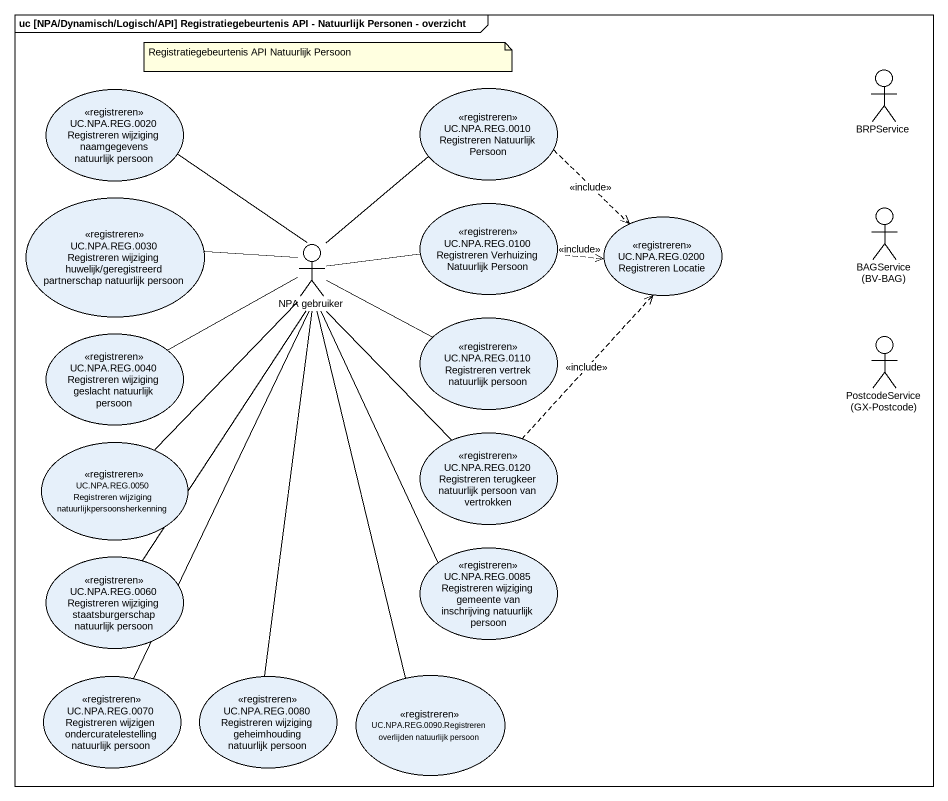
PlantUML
@startuml
mainframe uc [NPA/Dynamisch/Logisch/API] Registratiegebeurtenis API - Natuurlijk Personen - overzicht
actor BRPService
usecase "UC.NPA.REG.0020 Registreren wijziging naamgegevens natuurlijk persoon" as UC_NPA_REG_0020_Registreren <<registreren>>
usecase "UC.NPA.REG.0010 Registreren Natuurlijk Persoon" as UC_NPA_REG_0010_Registreren <<registreren>>
usecase "UC.NPA.REG.0030 Registreren wijziging huwelijk/geregistreerd partnerschap natuurlijk persoon" as UC_NPA_REG_0030_Registreren <<registreren>>
usecase "UC.NPA.REG.0100 Registreren Verhuizing Natuurlijk Persoon" as UC_NPA_REG_0100_Registreren <<registreren>>
actor "BAGService (BV-BAG)" as BAGService_BV_BAG
actor "NPA gebruiker" as NPA_gebruiker
usecase "UC.NPA.REG.0200 Registreren Locatie" as UC_NPA_REG_0200_Registreren <<registreren>>
usecase "UC.NPA.REG.0040 Registreren wijziging geslacht natuurlijk persoon" as UC_NPA_REG_0040_Registreren <<registreren>>
usecase "UC.NPA.REG.0110 Registreren vertrek natuurlijk persoon" as UC_NPA_REG_0110_Registreren <<registreren>>
actor "PostcodeService (GX-Postcode)" as PostcodeService_GX_Postcode
usecase "UC.NPA.REG.0050 Registreren wijziging natuurlijkpersoonsherkenning" as UC_NPA_REG_0050_Registreren <<registreren>>
usecase "UC.NPA.REG.0120 Registreren terugkeer natuurlijk persoon van vertrokken" as UC_NPA_REG_0120_Registreren <<registreren>>
usecase "UC.NPA.REG.0060 Registreren wijziging staatsburgerschap natuurlijk persoon" as UC_NPA_REG_0060_Registreren <<registreren>>
usecase "UC.NPA.REG.0085 Registreren wijziging gemeente van inschrijving natuurlijk persoon" as UC_NPA_REG_0085_Registreren <<registreren>>
usecase "UC.NPA.REG.0070 Registreren wijzigen ondercuratelestelling natuurlijk persoon" as UC_NPA_REG_0070_Registreren <<registreren>>
usecase "UC.NPA.REG.0080 Registreren wijziging geheimhouding natuurlijk persoon" as UC_NPA_REG_0080_Registreren <<registreren>>
usecase "UC.NPA.REG.0090.Registreren overlijden natuurlijk persoon" as UC_NPA_REG_0090_Registreren <<registreren>>
UC_NPA_REG_0010_Registreren ..> UC_NPA_REG_0200_Registreren : <<include>>
UC_NPA_REG_0100_Registreren .right.> UC_NPA_REG_0200_Registreren : <<include>>
NPA_gebruiker -up- UC_NPA_REG_0020_Registreren
NPA_gebruiker -up- UC_NPA_REG_0010_Registreren
NPA_gebruiker -left- UC_NPA_REG_0030_Registreren
NPA_gebruiker -right- UC_NPA_REG_0100_Registreren
NPA_gebruiker -left- UC_NPA_REG_0040_Registreren
NPA_gebruiker -right- UC_NPA_REG_0110_Registreren
NPA_gebruiker -- UC_NPA_REG_0050_Registreren
NPA_gebruiker -- UC_NPA_REG_0120_Registreren
NPA_gebruiker -- UC_NPA_REG_0060_Registreren
NPA_gebruiker -- UC_NPA_REG_0085_Registreren
NPA_gebruiker -- UC_NPA_REG_0070_Registreren
NPA_gebruiker -- UC_NPA_REG_0080_Registreren
NPA_gebruiker -- UC_NPA_REG_0090_Registreren
UC_NPA_REG_0120_Registreren .up.> UC_NPA_REG_0200_Registreren : <<include>>
note as N1
  Registratiegebeurtenis API Natuurlijk Persoon
end note
@enduml
